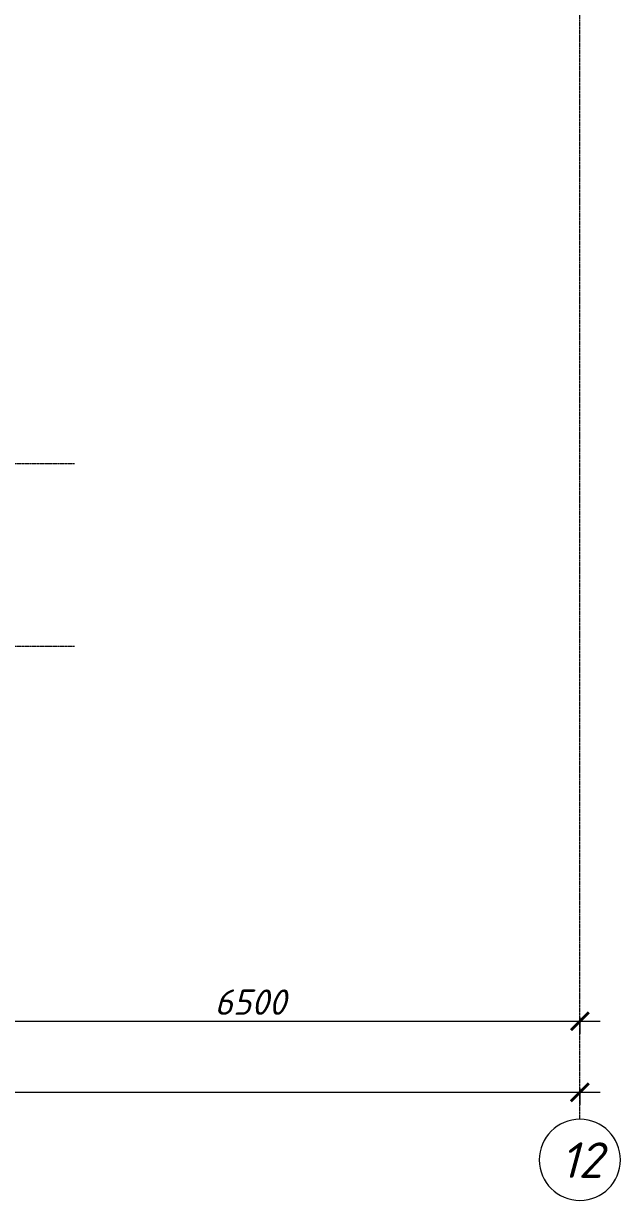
# Model space of a CAD drawing. Header units: millimetres. Extents: x 749182 to 2267578, y 70462 to 311449.
# Drawn here: x 2008646 to 2014530, y 70462 to 82060 of the extents above; entities that cross this region are included whole.
import ezdxf

# ---------------------------------------------------------------- set-up
doc = ezdxf.new("R2010")
doc.units = ezdxf.units.MM
doc.linetypes.add('ADSK_Линия сетки', pattern=[25, 20, -2.5, 0, -2.5])
doc.linetypes.add('осеваяX2', pattern=[4, 2.5, -0.5, 0.5, -0.5])
doc.layers.get('Defpoints').update_dxf_attribs({"color": 255})
doc.layers.add('Оси', color=165, linetype='осеваяX2', lineweight=13)
doc.layers.add('размеры', color=7, linetype='Continuous', lineweight=9)
doc.styles.add('М2', font='isocpeui.ttf')
doc.dimstyles.new('SPDS 1_100', dxfattribs={"dimscale": 100, "dimtxt": 2.5, "dimasz": 1.77, "dimexe": 1.25, "dimexo": 0.625, "dimtad": 1, "dimdec": 0, "dimrnd": 0.001, "dimzin": 9, "dimtxsty": 'М2', "dimblk": 'ARCHTICK', "dimcen": 2.5, "dimdle": 2, "dimclrt": 256, "dimadec": 0, "dimazin": 2, "dimtfac": 0.75, "dimtdec": 0, "dimtmove": 1, "dimatfit": 3, "dimfxl": 0, "dimtolj": 1, "dimlwd": 9, "dimlwe": 9, "dimarcsym": 0})

# ---------------------------------------------------------------- blocks, each defined once
blk = doc.blocks.new('Ось сетки - Круг_Ø8 мм-6577-01 План 1-го этажа маркировочный')
at = {"layer": 'Оси', "linetype": 'Continuous', "lineweight": 20}
for start, end in [(360, 180), (180, 360)]:
    blk.add_arc((0, 0), 4, start, end, dxfattribs=at)
blk = doc.blocks.new('_ArchTick')
at = {"color": 0, "linetype": 'ByBlock', "const_width": 0.15}
blk.add_lwpolyline([(-0.5, -0.5), (0.5, 0.5)], dxfattribs=at)
blk = doc.blocks.new('*D2882')
at = {"layer": 'Defpoints', "color": 0, "lineweight": 20, "transparency": 16777216}
for p in [(2007630, 72328), (2014130, 72328), (2014130, 72228)]:
    blk.add_point(p, dxfattribs=at)
at = {"layer": 'размеры', "color": 0, "lineweight": 9, "transparency": 16777216}
for p, q in [((2007630, 72266), (2007630, 72103)), ((2014130, 72266), (2014130, 72103)), ((2007430, 72228), (2014330, 72228))]:
    blk.add_line(p, q, dxfattribs=at)
at = {"layer": 'размеры', "color": 0, "lineweight": 9, "transparency": 16777216, "xscale": 177, "yscale": 177, "zscale": 177, "rotation": 180}
blk.add_blockref('_ArchTick', (2007630, 72228), dxfattribs=at)
at = {"layer": 'размеры', "color": 0, "lineweight": 9, "transparency": 16777216, "xscale": 177, "yscale": 177, "zscale": 177}
blk.add_blockref('_ArchTick', (2014130, 72228), dxfattribs=at)
at = {"layer": 'размеры', "lineweight": 20, "transparency": 16777216, "insert": (2010880, 72416), "char_height": 250, "width": 605.47, "attachment_point": 5, "style": 'М2'}
blk.add_mtext('\\A1;6500', dxfattribs=at)
blk = doc.blocks.new('*D2891')
at = {"layer": 'Defpoints', "color": 0, "lineweight": 20, "transparency": 16777216}
for p in [(1952280, 71628), (2014130, 71628), (2014130, 71528)]:
    blk.add_point(p, dxfattribs=at)
at = {"layer": 'размеры', "color": 0, "lineweight": 9, "transparency": 16777216}
for p, q in [((1952280, 71566), (1952280, 71403)), ((2014130, 71566), (2014130, 71403)), ((1952080, 71528), (2014330, 71528))]:
    blk.add_line(p, q, dxfattribs=at)
at = {"layer": 'размеры', "color": 0, "lineweight": 9, "transparency": 16777216, "xscale": 177, "yscale": 177, "zscale": 177, "rotation": 180}
blk.add_blockref('_ArchTick', (1952280, 71528), dxfattribs=at)
at = {"layer": 'размеры', "color": 0, "lineweight": 9, "transparency": 16777216, "xscale": 177, "yscale": 177, "zscale": 177}
blk.add_blockref('_ArchTick', (2014130, 71528), dxfattribs=at)
at = {"layer": 'размеры', "lineweight": 20, "transparency": 16777216, "insert": (1983205, 71716), "char_height": 250, "width": 711.84, "attachment_point": 5, "style": 'М2'}
blk.add_mtext('\\A1;61850', dxfattribs=at)

msp = doc.modelspace()

# ---------------------------------------------------------------- linework, layer by layer
at = {"layer": 'Оси', "linetype": 'ADSK_Линия сетки'}
for p, q in [((2014130.1361, 71261.653), (2014130.1361, 120151.4054)), ((1947134.001, 77723.407), (2009148.6289, 77723.407)), ((1947134.001, 75923.407), (2009148.6289, 75923.407))]:
    msp.add_line(p, q, dxfattribs=at)

# ---------------------------------------------------------------- block references
at = {"layer": 'Оси', "lineweight": 20, "xscale": 99.99999999999993, "yscale": 99.99999999999993, "zscale": 99.99999999999993}
msp.add_blockref('Ось сетки - Круг_Ø8 мм-6577-01 План 1-го этажа маркировочный', (2014130.1361, 70861.653), dxfattribs=at)

# ---------------------------------------------------------------- texts
at = {"layer": 'Оси', "insert": (2013938.9555, 71034.1863), "char_height": 350, "width": 461.772, "attachment_point": 1, "style": 'М2'}
msp.add_mtext('12', dxfattribs=at)

# ---------------------------------------------------------------- dimensions: what is measured, and where the dimension line sits
at = {"layer": 'размеры', "lineweight": 20}
for base, p1, p2, picture, middle in [((2014130.1361, 72228.1439), (2007630.1361, 72328.1288), (2014130.1361, 72328.1288), '*D2882', (2010880.1361, 72415.6439)), ((2014130.1361, 71528.1439), (1952280.1361, 71628.1288), (2014130.1361, 71628.1288), '*D2891', (1983205.1361, 71715.6439))]:
    dim = msp.add_linear_dim(base=base, p1=p1, p2=p2, dimstyle='SPDS 1_100', dxfattribs=at)
    dim.commit()
    dim.dimension.update_dxf_attribs({"geometry": picture, "text_midpoint": middle})

doc.saveas('drawing.dxf')
